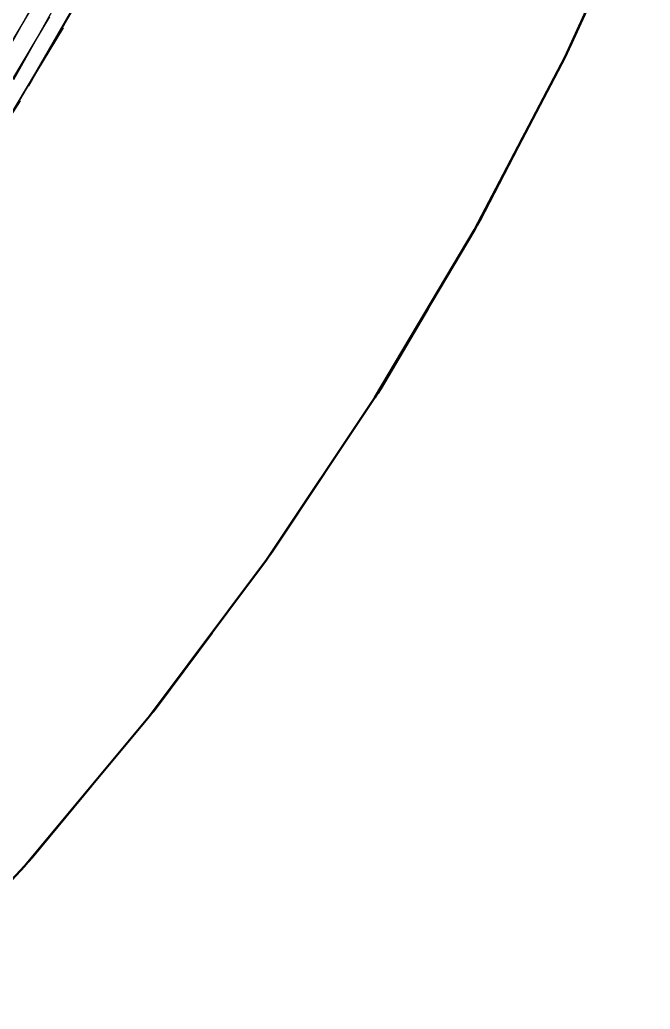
# Model space of a CAD drawing. Header units: millimetres. Extents: x 0 to 420, y 0 to 297.
# Drawn here: x 221.27 to 226.09, y 224.4 to 231.97 of the extents above; entities that cross this region are included whole.
import ezdxf

# ---------------------------------------------------------------- set-up
doc = ezdxf.new("R2010")
doc.units = ezdxf.units.MM
doc.linetypes.add('DASHED', pattern=[1.524, 1.27, -0.254])
doc.layers.add('HIDDEN', color=8, linetype='DASHED', lineweight=25)
doc.layers.add('VISIBLE', color=7, linetype='CONTINUOUS', lineweight=50)

msp = doc.modelspace()

# ---------------------------------------------------------------- linework, layer by layer
at = {"layer": 'HIDDEN'}
for points in [[(222.24885, 233.12795), (221.60102, 231.90749)], [(226.08998, 233.11292), (225.47399, 231.7554)], [(226.08998, 233.11292), (225.47399, 231.7554)], [(221.11872, 231.63015), (221.79485, 232.84677)], [(221.11872, 231.63015), (221.79485, 232.84677)], [(221.11872, 231.63015), (221.79485, 232.84677)], [(221.11872, 231.63015), (221.79485, 232.84677)], [(221.11872, 231.63015), (221.79485, 232.84677)], [(221.11872, 231.63015), (221.79485, 232.84677)], [(221.11872, 231.63015), (221.79485, 232.84677)], [(221.11872, 231.63015), (221.79485, 232.84677)], [(221.11872, 231.63015), (221.79485, 232.84677)], [(221.11872, 231.63015), (221.79485, 232.84677)], [(221.11872, 231.63015), (221.79485, 232.84677)], [(221.11872, 231.63015), (221.79485, 232.84677)], [(221.11872, 231.63015), (221.79485, 232.84677)], [(221.11872, 231.63015), (221.79485, 232.84677)], [(221.11872, 231.63015), (221.79485, 232.84677)], [(221.11872, 231.63015), (221.79485, 232.84677)], [(221.11872, 231.63015), (221.79485, 232.84677)], [(221.11872, 231.63015), (221.79485, 232.84677)], [(221.11872, 231.63015), (221.79485, 232.84677)], [(221.11872, 231.63015), (221.79485, 232.84677)], [(221.11872, 231.63015), (221.79485, 232.84677)], [(221.11872, 231.63015), (221.79485, 232.84677)], [(221.11872, 231.63015), (221.79485, 232.84677)], [(221.11872, 231.63015), (221.79485, 232.84677)], [(221.11872, 231.63015), (221.79485, 232.84677)], [(221.11872, 231.63015), (221.79485, 232.84677)], [(221.11872, 231.63015), (221.79485, 232.84677)], [(221.11872, 231.63015), (221.79485, 232.84677)], [(221.11872, 231.63015), (221.79485, 232.84677)], [(221.11872, 231.63015), (221.79485, 232.84677)], [(221.11872, 231.63015), (221.79485, 232.84677)], [(221.11872, 231.63015), (221.79485, 232.84677)], [(221.11872, 231.63015), (221.79485, 232.84677)], [(221.11872, 231.63015), (221.79485, 232.84677)], [(221.11872, 231.63015), (221.79485, 232.84677)], [(221.11872, 231.63015), (221.79485, 232.84677)], [(221.11872, 231.63015), (221.79485, 232.84677)], [(221.11872, 231.63015), (221.79485, 232.84677)], [(221.11872, 231.63015), (221.79485, 232.84677)], [(221.22491, 231.51104), (221.90569, 232.73007)], [(221.22491, 231.51104), (221.90569, 232.73007)], [(221.22491, 231.51104), (221.90569, 232.73007)], [(221.22491, 231.51104), (221.90569, 232.73007)], [(221.22491, 231.51104), (221.90569, 232.73007)], [(221.22491, 231.51104), (221.90569, 232.73007)], [(221.22491, 231.51104), (221.90569, 232.73007)], [(221.22491, 231.51104), (221.90569, 232.73007)], [(221.22491, 231.51104), (221.90569, 232.73007)], [(221.22491, 231.51104), (221.90569, 232.73007)], [(221.22491, 231.51104), (221.90569, 232.73007)], [(221.22491, 231.51104), (221.90569, 232.73007)], [(221.22491, 231.51104), (221.90569, 232.73007)], [(221.22491, 231.51104), (221.90569, 232.73007)], [(221.22491, 231.51104), (221.90569, 232.73007)], [(221.22491, 231.51104), (221.90569, 232.73007)], [(221.22491, 231.51104), (221.90569, 232.73007)], [(221.22491, 231.51104), (221.90569, 232.73007)], [(221.22491, 231.51104), (221.90569, 232.73007)], [(221.22491, 231.51104), (221.90569, 232.73007)], [(221.22491, 231.51104), (221.90569, 232.73007)], [(221.22491, 231.51104), (221.90569, 232.73007)], [(221.22491, 231.51104), (221.90569, 232.73007)], [(221.22491, 231.51104), (221.90569, 232.73007)], [(221.22491, 231.51104), (221.90569, 232.73007)], [(221.22491, 231.51104), (221.90569, 232.73007)], [(221.22491, 231.51104), (221.90569, 232.73007)], [(221.22491, 231.51104), (221.90569, 232.73007)], [(221.22491, 231.51104), (221.90569, 232.73007)], [(221.22491, 231.51104), (221.90569, 232.73007)], [(221.22491, 231.51104), (221.90569, 232.73007)], [(221.22491, 231.51104), (221.90569, 232.73007)], [(221.22491, 231.51104), (221.90569, 232.73007)], [(221.22491, 231.51104), (221.90569, 232.73007)], [(221.22491, 231.51104), (221.90569, 232.73007)], [(221.22491, 231.51104), (221.90569, 232.73007)], [(221.22491, 231.51104), (221.90569, 232.73007)], [(221.22491, 231.51104), (221.90569, 232.73007)], [(221.22491, 231.51104), (221.90569, 232.73007)], [(221.96185, 232.56665), (221.2738, 231.34826)], [(221.16733, 231.17335), (221.86581, 232.38645)], [(221.16733, 231.17335), (221.86581, 232.38645)], [(221.16733, 231.17335), (221.86581, 232.38645)], [(221.16733, 231.17335), (221.86581, 232.38645)], [(221.16733, 231.17335), (221.86581, 232.38645)], [(221.16733, 231.17335), (221.86581, 232.38645)], [(221.16733, 231.17335), (221.86581, 232.38645)], [(221.16733, 231.17335), (221.86581, 232.38645)], [(221.16733, 231.17335), (221.86581, 232.38645)], [(221.16733, 231.17335), (221.86581, 232.38645)], [(221.16733, 231.17335), (221.86581, 232.38645)], [(221.16733, 231.17335), (221.86581, 232.38645)], [(221.16733, 231.17335), (221.86581, 232.38645)], [(221.16733, 231.17335), (221.86581, 232.38645)], [(221.16733, 231.17335), (221.86581, 232.38645)], [(221.16733, 231.17335), (221.86581, 232.38645)], [(221.16733, 231.17335), (221.86581, 232.38645)], [(221.16733, 231.17335), (221.86581, 232.38645)], [(221.16733, 231.17335), (221.86581, 232.38645)], [(220.69901, 230.94941), (221.41494, 232.14304)], [(220.8478, 230.89966), (221.5642, 232.0981)], [(221.0937, 231.05429), (221.7317, 232.14071)], [(221.0937, 231.05429), (221.7317, 232.14071)], [(221.0937, 231.05429), (221.7317, 232.14071)], [(221.0937, 231.05429), (221.7317, 232.14071)], [(221.0937, 231.05429), (221.7317, 232.14071)], [(221.0937, 231.05429), (221.7317, 232.14071)], [(221.0937, 231.05429), (221.7317, 232.14071)], [(221.0937, 231.05429), (221.7317, 232.14071)], [(221.0937, 231.05429), (221.7317, 232.14071)], [(221.0937, 231.05429), (221.7317, 232.14071)], [(221.0937, 231.05429), (221.7317, 232.14071)], [(221.0937, 231.05429), (221.7317, 232.14071)], [(221.0937, 231.05429), (221.7317, 232.14071)], [(221.0937, 231.05429), (221.7317, 232.14071)], [(221.0937, 231.05429), (221.7317, 232.14071)], [(221.0937, 231.05429), (221.7317, 232.14071)], [(221.0937, 231.05429), (221.7317, 232.14071)], [(221.0937, 231.05429), (221.7317, 232.14071)], [(221.0937, 231.05429), (221.7317, 232.14071)], [(221.0937, 231.05429), (221.7317, 232.14071)], [(220.96337, 230.8472), (221.68079, 232.04913)], [(221.60102, 231.90749), (220.88541, 230.72549)], [(225.47399, 231.7554), (224.78661, 230.43258)], [(225.47399, 231.7554), (224.78661, 230.43258)], [(225.45589, 231.72057), (225.11646, 231.06735)], [(221.2738, 231.34826), (220.51731, 230.17114)], [(224.78661, 230.43258), (224.02981, 229.14821)], [(224.78661, 230.43258), (224.02981, 229.14821)], [(224.76617, 230.39788), (224.39233, 229.76344)], [(224.02981, 229.14821), (223.20573, 227.90595)], [(224.02981, 229.14821), (223.20573, 227.90595)], [(224.00698, 229.11379), (223.59977, 228.49995)], [(223.20573, 227.90595), (222.31669, 226.70931)], [(223.20573, 227.90595), (222.31669, 226.70931)], [(223.18047, 227.87197), (222.74104, 227.28049)], [(222.31669, 226.70931), (221.36523, 225.56168)], [(222.31669, 226.70931), (221.36523, 225.56168)], [(222.28901, 226.67592), (221.81859, 226.10851)], [(221.36523, 225.56168), (220.35404, 224.46632)], [(221.36523, 225.56168), (220.35404, 224.46632)], [(221.33511, 225.52905), (220.83502, 224.98734)]]:
    msp.add_lwpolyline(points, dxfattribs=at)
at = {"layer": 'VISIBLE'}
for points in [[(226.0602, 233.04263), (225.4396, 231.68494)], [(225.77011, 232.408), (225.47399, 231.7554)], [(225.47399, 231.7554), (225.45589, 231.72057)], [(225.4396, 231.68494), (224.74752, 230.36224)], [(225.11646, 231.06735), (224.78661, 230.43258)], [(224.78661, 230.43258), (224.76617, 230.39788)], [(224.74752, 230.36224), (223.98593, 229.07832)], [(224.39233, 229.76344), (224.02981, 229.14821)], [(224.02981, 229.14821), (224.00698, 229.11379)], [(223.98593, 229.07832), (223.157, 227.8368)], [(223.59977, 228.49995), (223.20573, 227.90595)], [(223.157, 227.8368), (222.26307, 226.64124)], [(223.20573, 227.90595), (223.18047, 227.87197)], [(222.74104, 227.28049), (222.31669, 226.70931)], [(222.31669, 226.70931), (222.28901, 226.67592)], [(222.26307, 226.64124), (221.3067, 225.49501)], [(221.81859, 226.10851), (221.36523, 225.56168)], [(221.3067, 225.49501), (220.2906, 224.40138)], [(221.36523, 225.56168), (221.33511, 225.52905)]]:
    msp.add_lwpolyline(points, dxfattribs=at)

doc.saveas('drawing.dxf')
